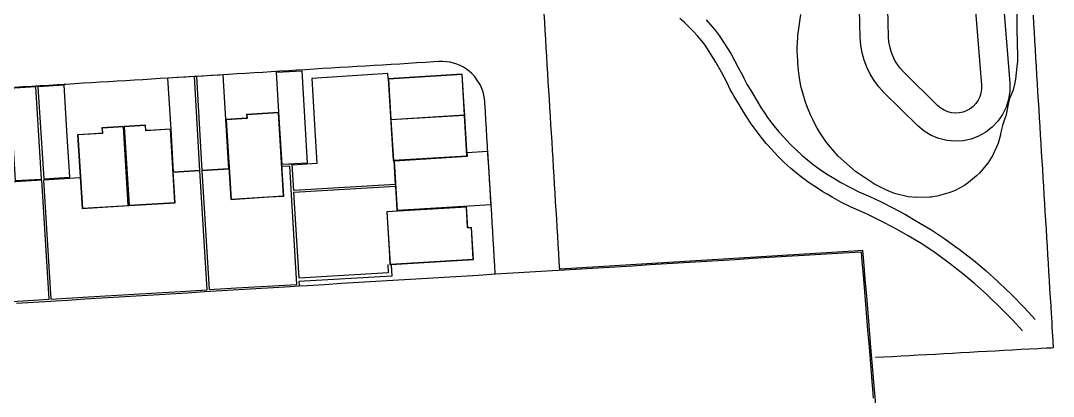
# Model space of a CAD drawing. Header units: metres. Extents: x 347065 to 347457, y 390101 to 390553.
# Drawn here: x 347259.7 to 347380.2, y 390276.9 to 390320.8 of the extents above; entities that cross this region are included whole.
import ezdxf

# ---------------------------------------------------------------- set-up
doc = ezdxf.new("R2010")
doc.units = ezdxf.units.M
for name, color, linetype in [('3D_LINES', 130, 'Continuous'), ('PLOTS EXTERNAL LEVEL', 3, 'Continuous'), ('PLOTS FFL', 1, 'Continuous')]:
    doc.layers.add(name, color=color, linetype=linetype)

msp = doc.modelspace()

# ---------------------------------------------------------------- linework, layer by layer
at = {"layer": '3D_LINES'}
for points in [[(347373.77, 390329.83, 47.1), (347375.09, 390313.49, 47.1), (347375.09, 390312.54, 47.1), (347374.95, 390311.59, 47.1), (347374.67, 390310.68, 47.1), (347374.26, 390309.82, 47.1), (347373.71, 390309.03, 47.1), (347373.06, 390308.34, 47.1), (347372.31, 390307.75, 47.1), (347371.47, 390307.28, 47.1), (347370.58, 390306.94, 47.1), (347369.65, 390306.74, 47.1), (347368.69, 390306.69, 47.1), (347367.74, 390306.78, 47.1), (347366.81, 390307.01, 47.1), (347365.93, 390307.38, 47.1), (347365.12, 390307.88, 47.1), (347364.39, 390308.5, 47.1), (347360.43, 390312.4, 47.1), (347359.82, 390313.06, 47.1), (347359.28, 390313.77, 47.1), (347358.81, 390314.53, 47.1), (347358.42, 390315.34, 47.1), (347358.11, 390316.17, 47.1), (347357.87, 390317.03, 47.1), (347357.72, 390317.92, 47.1), (347357.66, 390318.81, 47.1), (347357.43, 390328.66, 47.1)], [(347370.48, 390329.57, 46), (347371.8, 390313.23, 46), (347371.8, 390312.77, 46), (347371.74, 390312.32, 46), (347371.6, 390311.89, 46), (347371.4, 390311.48, 46), (347371.15, 390311.1, 46), (347370.83, 390310.77, 46), (347370.48, 390310.49, 46), (347370.08, 390310.27, 46), (347369.65, 390310.11, 46), (347369.21, 390310.01, 46), (347368.75, 390309.99, 46), (347368.3, 390310.03, 46), (347367.86, 390310.14, 46), (347367.44, 390310.32, 46), (347367.05, 390310.56, 46), (347366.7, 390310.85, 46), (347362.74, 390314.75, 46), (347362.35, 390315.18, 46), (347362.01, 390315.64, 46), (347361.7, 390316.13, 46), (347361.45, 390316.65, 46), (347361.25, 390317.18, 46), (347361.1, 390317.74, 46), (347361, 390318.31, 46), (347360.96, 390318.88, 46), (347360.73, 390328.73, 46)], [(347320.76, 390321.6, 44.91), (347320.82, 390320.6, 44.89), (347320.88, 390319.61, 44.88), (347320.94, 390318.61, 44.86), (347321, 390317.61, 44.85), (347321.06, 390316.61, 44.83), (347321.12, 390315.61, 44.82), (347321.18, 390314.62, 44.8), (347321.24, 390313.62, 44.79), (347321.3, 390312.62, 44.77), (347321.36, 390311.62, 44.76), (347321.43, 390310.62, 44.74), (347321.49, 390309.62, 44.73), (347321.55, 390308.63, 44.71), (347321.61, 390307.63, 44.7), (347321.67, 390306.63, 44.68), (347321.73, 390305.63, 44.67), (347321.79, 390304.63, 44.65), (347321.85, 390303.64, 44.64), (347321.91, 390302.64, 44.62), (347321.97, 390301.64, 44.61), (347322.03, 390300.64, 44.59), (347322.09, 390299.64, 44.58), (347322.15, 390298.65, 44.56), (347322.22, 390297.65, 44.55), (347322.28, 390296.65, 44.53), (347322.34, 390295.65, 44.52), (347322.4, 390294.65, 44.5), (347322.46, 390293.65, 44.49), (347322.52, 390292.66, 44.47), (347322.58, 390291.66, 44.46)], [(347375.94, 390321.99, 47.61), (347375.94, 390319.98, 47.56), (347375.95, 390317.98, 47.51), (347375.99, 390316.74, 47.48), (347375.99, 390316.71, 47.48), (347375.99, 390316.69, 47.48), (347376, 390316.41, 47.48), (347376, 390316.4, 47.48), (347376, 390316.39, 47.48), (347376, 390316.38, 47.48), (347376, 390316.15, 47.48), (347376, 390316.15, 47.48), (347376.01, 390316.04, 47.47), (347376.01, 390315.97, 47.47), (347375.98, 390315.76, 47.46), (347375.94, 390315.43, 47.45), (347375.75, 390313.95, 47.33), (347375.69, 390313.54, 47.3), (347375.68, 390313.5, 47.3), (347375.44, 390312.54, 47.21), (347375.42, 390312.49, 47.21), (347375.01, 390311.58, 47.12), (347375.01, 390311.58, 47.12), (347374.84, 390310.63, 47.04), (347374.83, 390310.6, 47.04), (347374.63, 390309.64, 46.96), (347374.61, 390309.57, 46.96), (347374.29, 390308.64, 46.87), (347374.24, 390308.54, 46.86), (347374.03, 390307.6, 46.84), (347374, 390307.44, 46.84), (347373.73, 390306.49, 46.84), (347373.65, 390306.28, 46.84), (347373.24, 390305.33, 46.84), (347373.11, 390305.07, 46.84), (347372.54, 390304.15, 46.84), (347372.32, 390303.85, 46.84), (347371.57, 390302.98, 46.84), (347371.23, 390302.65, 46.84), (347370.28, 390301.87, 46.84), (347369.8, 390301.55, 46.84), (347368.65, 390300.93, 46.84), (347368, 390300.67, 46.84), (347366.63, 390300.29, 46.84), (347366.14, 390300.2, 46.84), (347365.98, 390300.18, 46.84), (347365.84, 390300.16, 46.84), (347365.79, 390300.16, 46.84), (347364.24, 390300.12, 46.84), (347363.26, 390300.22, 46.84), (347361.67, 390300.62, 46.84), (347360.66, 390301.04, 46.84), (347359.72, 390301.5, 46.84), (347359.34, 390301.7, 46.84), (347357.1, 390303.15, 46.84), (347355.08, 390304.96, 46.84), (347353.75, 390306.53, 46.84), (347353.58, 390306.77, 46.84), (347352.94, 390307.72, 46.84), (347352.64, 390308.23, 46.84), (347352.21, 390309.03, 46.84), (347352.11, 390309.23, 46.84), (347351.86, 390309.77, 46.84), (347351.42, 390310.83, 46.84), (347351.23, 390311.36, 46.84), (347350.91, 390312.46, 46.84), (347350.78, 390312.99, 46.84), (347350.7, 390313.35, 46.84), (347350.57, 390314.11, 46.84), (347350.49, 390314.63, 46.84), (347350.39, 390315.76, 46.84), (347350.37, 390316.11, 46.84), (347350.32, 390317.22, 46.84), (347350.32, 390317.68, 46.84), (347350.37, 390318.79, 46.84), (347350.38, 390319.01, 46.84), (347350.44, 390319.57, 46.84), (347350.74, 390321.48, 46.84)], [(347377.81, 390321.4, 47.68), (347377.87, 390320.4, 47.64), (347377.93, 390319.41, 47.6), (347377.99, 390318.41, 47.56), (347378.05, 390317.41, 47.52), (347378.11, 390316.41, 47.48), (347378.17, 390315.41, 47.44), (347378.23, 390314.42, 47.4), (347378.29, 390313.42, 47.36), (347378.35, 390312.42, 47.32), (347378.41, 390311.42, 47.28), (347378.48, 390310.42, 47.24), (347378.54, 390309.43, 47.2), (347378.6, 390308.43, 47.16), (347378.66, 390307.43, 47.12), (347378.72, 390306.43, 47.08), (347378.78, 390305.43, 47.04), (347378.84, 390304.43, 47), (347378.9, 390303.44, 46.96), (347378.96, 390302.44, 46.92), (347379.02, 390301.44, 46.88), (347379.08, 390300.44, 46.84), (347379.14, 390299.44, 46.8), (347379.2, 390298.45, 46.76), (347379.27, 390297.45, 46.72), (347379.33, 390296.45, 46.68), (347379.39, 390295.45, 46.64), (347379.45, 390294.45, 46.6), (347379.51, 390293.45, 46.56), (347379.57, 390292.46, 46.52), (347379.63, 390291.46, 46.48), (347379.69, 390290.46, 46.44), (347379.75, 390289.46, 46.4), (347379.81, 390288.46, 46.36), (347379.87, 390287.47, 46.32), (347379.93, 390286.47, 46.28), (347379.95, 390286.26, 46.28), (347379.99, 390285.47, 46.25), (347380.02, 390285.06, 46.24), (347380.06, 390284.47, 46.22), (347380.12, 390283.47, 46.06), (347380.14, 390283.07, 46), (347380.15, 390282.94, 45.98), (347380.18, 390282.58, 45.92), (347379.95, 390282.57, 45.88), (347379.4, 390282.54, 45.79), (347378.76, 390282.51, 45.69), (347378.4, 390282.49, 45.64), (347377.4, 390282.43, 45.48), (347376.4, 390282.38, 45.45), (347375.4, 390282.32, 45.41), (347374.4, 390282.27, 45.38), (347373.41, 390282.21, 45.35), (347372.41, 390282.16, 45.32), (347371.41, 390282.11, 45.28), (347370.41, 390282.05, 45.25), (347369.41, 390282, 45.22), (347368.41, 390281.94, 45.19), (347367.42, 390281.89, 45.15), (347366.42, 390281.83, 45.12), (347365.42, 390281.78, 45.09), (347364.42, 390281.72, 45.06), (347363.42, 390281.67, 45.02), (347362.42, 390281.62, 44.99), (347361.42, 390281.56, 44.96), (347360.43, 390281.51, 44.93), (347359.43, 390281.45, 44.89)], [(347376.57, 390284.56, 46.1), (347375.36, 390285.88, 46.07), (347373.89, 390287.39, 46.04), (347372.91, 390288.33, 46.01), (347372.37, 390288.85, 46), (347371.04, 390290.05, 45.97), (347369.61, 390291.24, 45.94), (347368.02, 390292.48, 45.91), (347367.71, 390292.71, 45.91), (347366.39, 390293.67, 45.88), (347364.85, 390294.71, 45.85), (347363.25, 390295.65, 45.83), (347361.98, 390296.4, 45.78), (347360.47, 390297.19, 45.73), (347359.47, 390297.7, 45.69), (347358.46, 390298.2, 45.66), (347358.26, 390298.28, 45.65), (347357.75, 390298.5, 45.64), (347356.61, 390299.02, 45.61), (347355.49, 390299.57, 45.59), (347354.39, 390300.17, 45.56), (347353.8, 390300.51, 45.55), (347353.31, 390300.8, 45.55), (347352.66, 390301.21, 45.55), (347351.69, 390301.86, 45.55), (347350.95, 390302.4, 45.55), (347350.23, 390302.97, 45.55), (347349.53, 390303.57, 45.55), (347348.84, 390304.19, 45.55), (347348.02, 390305.01, 45.55), (347347.33, 390305.73, 45.55), (347346.7, 390306.44, 45.55), (347346.09, 390307.18, 45.55), (347345.51, 390307.94, 45.55), (347344.95, 390308.72, 45.54), (347344.42, 390309.52, 45.53), (347343.92, 390310.33, 45.53), (347343.43, 390311.2, 45.52), (347342.96, 390311.93, 45.51), (347342.72, 390312.33, 45.51), (347342.5, 390312.74, 45.5), (347342.13, 390313.52, 45.5), (347341.46, 390314.75, 45.48), (347340.82, 390315.92, 45.47), (347339.57, 390317.9, 45.44), (347339.13, 390318.45, 45.43), (347338.67, 390319, 45.42), (347338.18, 390319.53, 45.42), (347337.68, 390320.05, 45.41), (347337.54, 390320.18, 45.4), (347337.15, 390320.55, 45.4), (347336.61, 390321.03, 45.4)], [(347339.67, 390320.87, 45.47), (347340.2, 390320.28, 45.47), (347340.72, 390319.68, 45.48), (347341.21, 390319.05, 45.49), (347342.55, 390316.94, 45.52), (347343.44, 390315.3, 45.53), (347343.93, 390314.4, 45.54), (347344.11, 390314, 45.55), (347344.47, 390313.29, 45.56), (347344.89, 390312.62, 45.56), (347345.13, 390312.25, 45.57), (347345.62, 390311.39, 45.58), (347346.08, 390310.64, 45.59), (347346.57, 390309.9, 45.6), (347346.86, 390309.49, 45.6), (347347.08, 390309.17, 45.6), (347347.62, 390308.47, 45.6), (347348.18, 390307.79, 45.6), (347348.77, 390307.12, 45.6), (347349.45, 390306.41, 45.6), (347350.21, 390305.65, 45.6), (347350.84, 390305.08, 45.6), (347351.49, 390304.52, 45.6), (347352.16, 390304, 45.6), (347352.85, 390303.49, 45.6), (347353.74, 390302.89, 45.6), (347354.38, 390302.49, 45.6), (347354.77, 390302.26, 45.6), (347355.4, 390301.89, 45.61), (347356.44, 390301.33, 45.64), (347357.49, 390300.81, 45.66), (347358.57, 390300.32, 45.68), (347359.27, 390300.03, 45.7), (347360.34, 390299.5, 45.74), (347361.4, 390298.96, 45.77), (347362.95, 390298.14, 45.83), (347364.23, 390297.39, 45.88), (347365.9, 390296.41, 45.9), (347367.52, 390295.32, 45.93), (347368.7, 390294.46, 45.96), (347369.21, 390294.09, 45.97), (347370.85, 390292.81, 46), (347372.35, 390291.56, 46.03), (347373.72, 390290.32, 46.06), (347373.92, 390290.13, 46.06), (347375.3, 390288.81, 46.09), (347376.82, 390287.25, 46.12), (347378.06, 390285.88, 46.15)], [(347315.09, 390291.2, 44.43), (347315.03, 390292.2, 44.45), (347314.97, 390293.2, 44.46), (347314.91, 390294.2, 44.48), (347314.85, 390295.2, 44.49), (347314.79, 390296.19, 44.51), (347314.73, 390297.19, 44.52), (347314.67, 390298.19, 44.54), (347314.61, 390299.19, 44.55), (347314.55, 390300.19, 44.57), (347314.49, 390301.18, 44.58), (347314.43, 390302.18, 44.6), (347314.36, 390303.18, 44.61), (347314.3, 390304.18, 44.63), (347314.24, 390305.18, 44.64), (347314.18, 390306.17, 44.66), (347314.12, 390307.17, 44.67), (347314.06, 390308.17, 44.69), (347314, 390309.17, 44.7), (347313.94, 390310.17, 44.72), (347313.88, 390311.17, 44.73), (347313.87, 390311.28, 44.73), (347313.84, 390311.66, 44.74), (347313.76, 390312.07, 44.74), (347313.66, 390312.48, 44.75), (347313.52, 390312.87, 44.75), (347313.35, 390313.25, 44.75), (347313.14, 390313.61, 44.76), (347312.91, 390313.96, 44.75), (347312.65, 390314.29, 44.75), (347312.37, 390314.59, 44.75), (347312.06, 390314.87, 44.75), (347311.72, 390315.12, 44.74), (347311.37, 390315.34, 44.73), (347311, 390315.53, 44.72), (347310.62, 390315.69, 44.72), (347310.22, 390315.82, 44.7), (347309.82, 390315.92, 44.69), (347309.41, 390315.98, 44.68), (347308.99, 390316.01, 44.67), (347308.55, 390316, 44.66), (347307.93, 390315.96, 44.64), (347306.94, 390315.9, 44.62), (347305.94, 390315.84, 44.59), (347304.94, 390315.78, 44.57), (347303.94, 390315.71, 44.55), (347302.94, 390315.65, 44.52), (347301.94, 390315.59, 44.5), (347300.95, 390315.53, 44.47), (347299.95, 390315.47, 44.45), (347298.95, 390315.41, 44.43), (347297.95, 390315.35, 44.4), (347296.95, 390315.29, 44.38), (347295.96, 390315.23, 44.35), (347294.96, 390315.17, 44.33), (347293.96, 390315.1, 44.31), (347292.96, 390315.04, 44.28), (347291.96, 390314.98, 44.26), (347290.97, 390314.92, 44.23), (347289.97, 390314.86, 44.21), (347288.97, 390314.8, 44.19), (347287.97, 390314.74, 44.16), (347286.97, 390314.68, 44.14), (347285.97, 390314.62, 44.11), (347284.98, 390314.55, 44.09), (347283.98, 390314.49, 44.07), (347283.36, 390314.46, 44.05), (347282.98, 390314.43, 44.04), (347281.98, 390314.37, 44.02), (347280.98, 390314.31, 43.99), (347280.25, 390314.27, 43.98), (347279.99, 390314.25, 43.97), (347278.99, 390314.19, 43.95), (347277.99, 390314.13, 43.92), (347276.99, 390314.07, 43.9), (347275.99, 390314.01, 43.87), (347274.99, 390313.94, 43.85), (347274, 390313.88, 43.83), (347273, 390313.82, 43.8), (347272, 390313.76, 43.78), (347271, 390313.7, 43.75), (347270, 390313.64, 43.73), (347269.01, 390313.58, 43.71), (347268.01, 390313.52, 43.68), (347267.01, 390313.46, 43.66), (347266.01, 390313.39, 43.63), (347265.01, 390313.33, 43.61), (347264.79, 390313.32, 43.6), (347264.02, 390313.27, 43.59), (347263.02, 390313.21, 43.56), (347262.02, 390313.15, 43.54), (347261.72, 390313.13, 43.53), (347261.48, 390313.12, 43.52), (347261.02, 390313.09, 43.51), (347260.02, 390313.03, 43.49), (347259.02, 390312.97, 43.47)], [(347280.01, 390314.24, 43.97), (347276.87, 390314.05, 43.9), (347277.23, 390308.11, 43.88), (347277.53, 390303.08, 43.88), (347280.65, 390303.28, 43.88), (347280.01, 390314.24, 43.97)], [(347280.88, 390303.29, 44.3), (347284.02, 390303.48, 44.3), (347283.67, 390309.25, 44.3), (347283.36, 390314.45, 44.05), (347280.25, 390314.26, 43.98), (347280.88, 390303.29, 44.3)], [(347289.94, 390308.8, 44.31), (347289.58, 390314.75, 44.2), (347292.51, 390314.93, 44.28), (347293.16, 390304.16, 44.41), (347290.23, 390303.98, 44.33), (347289.94, 390308.8, 44.31)], [(347302.6, 390314.04, 44.78), (347302.55, 390314.59, 44.78), (347293.68, 390314.02, 44.31), (347293.99, 390308.67, 44.4), (347294.26, 390304.09, 44.41), (347291.42, 390303.92, 44.33)], [(347261.49, 390313.05, 43.52), (347258.43, 390312.86, 43.45), (347259.1, 390302.11, 43.35), (347262.16, 390302.29, 43.35), (347261.49, 390313.05, 43.52)], [(347262.42, 390302.31, 43.88), (347265.47, 390302.49, 43.88), (347265.16, 390307.31, 43.88), (347264.79, 390313.25, 43.6), (347261.72, 390313.06, 43.53), (347262.42, 390302.31, 43.88)], [(347303.27, 390304.41, 44.78), (347303.43, 390301.67, 44.72), (347291.59, 390300.95, 44.41), (347291.41, 390304.03, 44.33), (347290.25, 390303.99, 44.3)], [(347303.35, 390304.43, 44.67), (347311.85, 390304.95, 44.66), (347311.82, 390305.39, 44.67), (347314.19, 390305.54, 44.65), (347314.58, 390299.26, 44.55), (347303.7, 390298.6, 44.58), (347303.35, 390304.43, 44.67)], [(347266.63, 390302.43, 43.88), (347265.46, 390302.36, 43.88), (347262.39, 390302.17, 43.88), (347263.24, 390288.28, 43.28), (347267.65, 390288.54, 43.28), (347272.99, 390288.86, 43.35), (347278.36, 390289.18, 43.35), (347281.5, 390289.36, 43.57), (347280.65, 390303.28, 43.88), (347277.61, 390303.09, 43.88)], [(347283.97, 390303.48, 44.3), (347280.88, 390303.29, 44.3), (347281.73, 390289.39, 43.78), (347284.9, 390289.58, 43.78), (347291.95, 390290, 43.78), (347291.34, 390300.43, 44.3), (347291.14, 390303.79, 44.3), (347290.27, 390303.74, 44.3)], [(347237.15, 390300.59, 43.5), (347234.01, 390300.4, 43.35), (347234.85, 390286.55, 42.85), (347238.03, 390286.75, 42.85), (347242.77, 390287.03, 42.85), (347248.39, 390287.37, 42.85), (347253.95, 390287.71, 42.85), (347258.77, 390288, 42.85), (347263.04, 390288.26, 43.1), (347262.21, 390302.14, 43.35), (347259.11, 390301.97, 43.35), (347257.94, 390301.9, 43.35)], [(347302.55, 390292.3, 44.65), (347302.6, 390291.36, 44.65), (347292.2, 390290.74, 44.06), (347291.6, 390300.74, 44.06), (347303.45, 390301.46, 44.65), (347303.62, 390298.61, 44.65)], [(347359.22, 390276.7, 44.79), (347359.17, 390277.27, 44.79), (347359.05, 390278.69, 44.77), (347358.89, 390280.69, 44.75), (347358.72, 390282.68, 44.73), (347358.56, 390284.67, 44.71), (347358.39, 390286.67, 44.7), (347358.23, 390288.66, 44.68), (347358.06, 390290.65, 44.69), (347357.9, 390292.65, 44.7), (347357.8, 390293.77, 44.66), (347357.05, 390293.72, 44.63), (347355.06, 390293.6, 44.61), (347353.06, 390293.48, 44.63), (347351.07, 390293.36, 44.64), (347349.07, 390293.24, 44.66), (347347.07, 390293.12, 44.68), (347345.08, 390293, 44.67), (347343.08, 390292.87, 44.68), (347341.08, 390292.75, 44.7), (347339.09, 390292.63, 44.68), (347337.09, 390292.51, 44.66), (347335.1, 390292.39, 44.65), (347333.1, 390292.27, 44.62), (347331.1, 390292.14, 44.61), (347329.11, 390292.02, 44.59), (347327.11, 390291.9, 44.57), (347325.11, 390291.78, 44.53), (347323.12, 390291.66, 44.5), (347321.12, 390291.54, 44.46), (347319.12, 390291.42, 44.43), (347317.13, 390291.29, 44.4), (347315.13, 390291.17, 44.36), (347313.14, 390291.05, 44.33), (347311.14, 390290.93, 44.26), (347309.14, 390290.81, 44.18), (347307.15, 390290.69, 44.11), (347305.15, 390290.56, 44.34), (347303.15, 390290.44, 43.98), (347301.16, 390290.32, 43.88), (347299.16, 390290.2, 43.96), (347297.17, 390290.08, 43.81), (347295.17, 390289.96, 43.66), (347293.17, 390289.84, 43.57), (347292.22, 390289.78, 43.52), (347291.18, 390289.71, 43.47), (347289.18, 390289.59, 43.33), (347287.18, 390289.47, 43.22), (347285.19, 390289.35, 43.1), (347283.19, 390289.23, 43.01), (347281.19, 390289.11, 42.87), (347279.2, 390288.98, 42.75), (347277.2, 390288.86, 42.65), (347275.21, 390288.74, 42.59), (347273.21, 390288.62, 42.53), (347271.21, 390288.5, 42.47), (347269.22, 390288.38, 42.45), (347267.22, 390288.26, 42.36), (347265.22, 390288.13, 42.3), (347263.23, 390288.01, 42.23), (347261.23, 390287.89, 42.2), (347259.24, 390287.77, 42.17)], [(347365.48, 390209.97, 44.8), (347362.98, 390236.9, 44.35), (347361.59, 390251.9, 45), (347361.57, 390252.07, 45), (347360.8, 390260.68, 45), (347358.89, 390282.67, 44.73), (347358.72, 390284.71, 44.87), (347358.59, 390286.69, 45.04), (347358.42, 390288.62, 45.2), (347358.25, 390290.62, 45.37), (347358.07, 390292.67, 45.54), (347357.97, 390293.94, 45.48), (347356.88, 390293.88, 45.44), (347322.65, 390291.77, 44.6)], [(347302.93, 390292.23, 44.05), (347303.01, 390290.97, 44.05), (347292.18, 390290.32, 43.52), (347292.21, 390289.87, 43.52)]]:
    msp.add_polyline3d(points, dxfattribs=at)
at = {"layer": 'PLOTS EXTERNAL LEVEL'}
for points in [[(347311.24, 390314.51, 44.78), (347302.6, 390313.99, 44.78), (347303.18, 390304.45, 44.78), (347311.82, 390304.98, 44.78), (347311.58, 390308.87, 44.92), (347311.53, 390309.74, 44.92), (347311.47, 390310.72, 44.92), (347311.24, 390314.51, 44.78)], [(347289.81, 390310.05, 44.3), (347286.08, 390309.82, 44.3), (347286.11, 390309.38, 44.3), (347283.67, 390309.23, 44.3), (347284.24, 390299.92, 44.3), (347288.68, 390300.2, 44.45), (347290.41, 390300.3, 44.3), (347289.81, 390310.05, 44.3)], [(347289.81, 390310.05, 44.3), (347289.81, 390310.05, 44.3)], [(347271.74, 390308.41, 43.88), (347269.22, 390308.26, 43.88), (347269.26, 390307.63, 43.88), (347268.31, 390307.57, 44.03), (347266.38, 390307.45, 43.88), (347266.91, 390298.87, 43.88), (347272.3, 390299.2, 43.88)], [(347272.35, 390299.2, 43.88), (347277.75, 390299.53, 43.88), (347277.22, 390308.11, 43.88), (347275.34, 390308, 44.03), (347274.35, 390307.94, 43.88), (347274.31, 390308.57, 43.88), (347271.79, 390308.41, 43.88)], [(347312.33, 390296.64, 44.65), (347311.89, 390296.61, 44.65), (347311.74, 390299.05, 44.65), (347302.43, 390298.48, 44.65), (347302.7, 390294.04, 44.8), (347302.81, 390292.32, 44.65), (347302.95, 390292.32, 44.05), (347312.56, 390292.91, 44.5), (347312.33, 390296.64, 44.65)], [(347312.33, 390296.64, 44.65), (347312.33, 390296.64, 44.65)]]:
    msp.add_polyline3d(points, dxfattribs=at)
at = {"layer": 'PLOTS FFL'}
for points in [[(347311.22, 390314.49, 44.92), (347302.63, 390313.96, 44.92), (347302.92, 390309.25, 44.92), (347311.5, 390309.77, 44.92), (347311.22, 390314.49, 44.92)], [(347289.79, 390310.02, 44.45), (347286.11, 390309.8, 44.45), (347286.14, 390309.36, 44.45), (347283.7, 390309.21, 44.45), (347284.27, 390299.95, 44.45), (347290.38, 390300.33, 44.45), (347289.79, 390310.02, 44.45)], [(347311.51, 390309.72, 44.92), (347302.92, 390309.2, 44.92), (347303.21, 390304.48, 44.92), (347311.79, 390305, 44.92), (347311.51, 390309.72, 44.92)], [(347271.71, 390308.38, 44.03), (347269.24, 390308.23, 44.03), (347269.28, 390307.61, 44.03), (347266.41, 390307.43, 44.03), (347266.93, 390298.89, 44.03), (347272.27, 390299.22, 44.03), (347271.71, 390308.38, 44.03)], [(347277.2, 390308.09, 44.03), (347274.33, 390307.91, 44.03), (347274.29, 390308.54, 44.03), (347271.82, 390308.39, 44.03), (347272.38, 390299.23, 44.03), (347277.72, 390299.55, 44.03), (347277.2, 390308.09, 44.03)], [(347312.31, 390296.61, 44.8), (347311.87, 390296.59, 44.8), (347311.72, 390299.02, 44.8), (347302.46, 390298.46, 44.8), (347302.83, 390292.34, 44.8), (347312.53, 390292.93, 44.8), (347312.31, 390296.61, 44.8)]]:
    msp.add_polyline3d(points, dxfattribs=at)

doc.saveas('drawing.dxf')
